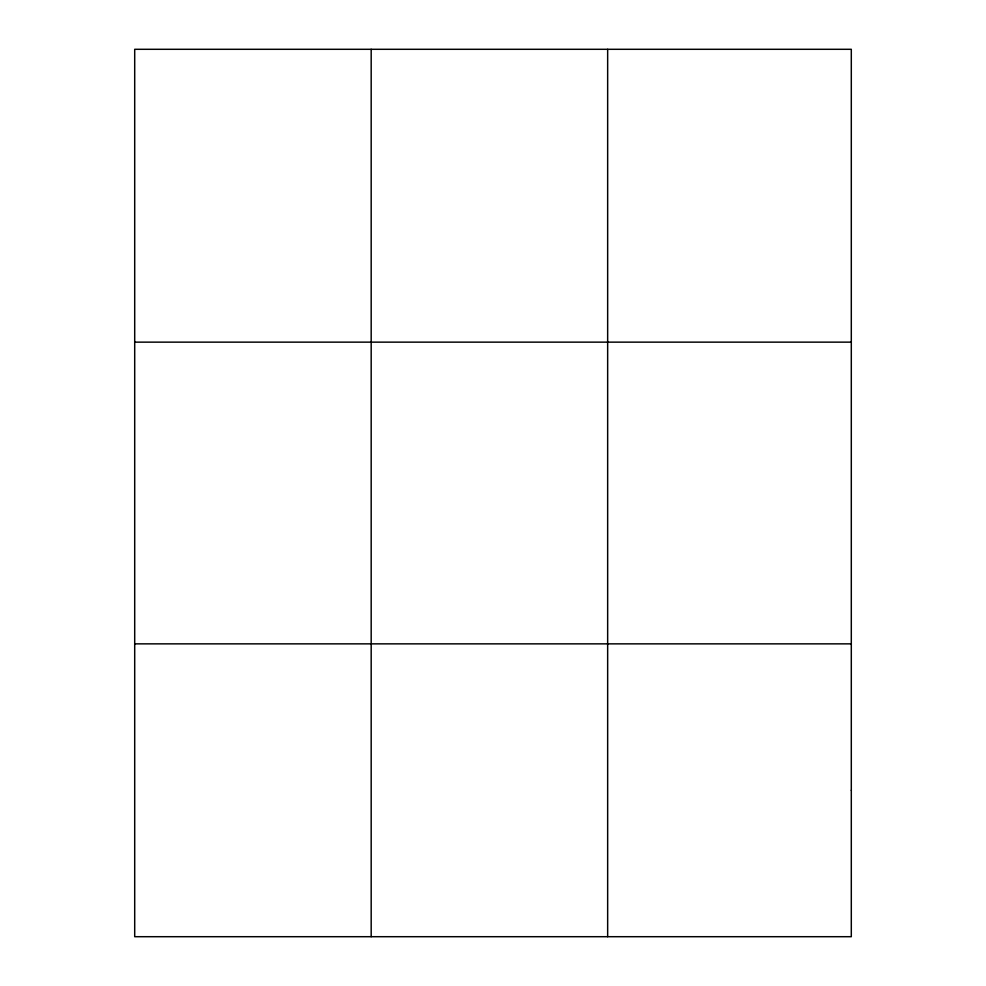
<?xml version="1.0" encoding="UTF-8"?>
<svg xmlns="http://www.w3.org/2000/svg" width="986" height="986" viewBox="0 0 986 986"><rect width="100%" height="100%" fill="white"/><g stroke="black" fill="none" stroke-linecap="round" stroke-linejoin="round"><path stroke-width="1.48" d="M371.18 49.3L371.18 936.7M607.659 49.3L607.659 936.7M134.7 342.142L851.3 342.142M134.7 643.858L851.3 643.858M851.3 790.279L851.3 936.7L134.7 936.7L134.7 49.3L851.3 49.3L851.3 790.279"/></g></svg>
